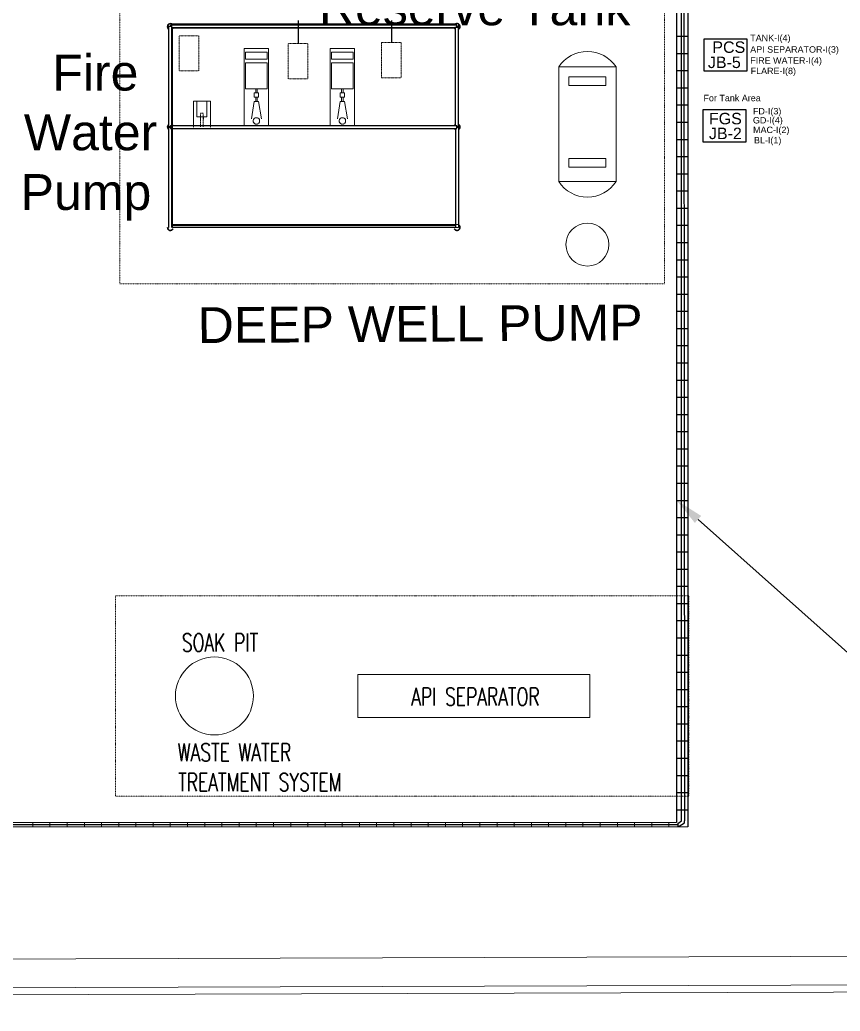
# Model space of a CAD drawing. Header units: inches. Extents: x 19 to 715735, y 34 to 210034.
# Drawn here: x 124883 to 153510, y 43892 to 78495 of the extents above; entities that cross this region are included whole.
import ezdxf
from ezdxf import colors
from ezdxf.entities.mleader import LeaderData, LeaderLine
from ezdxf.math import Vec2, Vec3

# ---------------------------------------------------------------- set-up
doc = ezdxf.new("R2010")
doc.units = ezdxf.units.IN
doc.header["$MEASUREMENT"] = 0
doc.linetypes.add('CABLEROUTEALL-EMBED 1_DWG$0$HIDDEN2', pattern=[0.1875, 0.125, -0.0625])
doc.linetypes.add('DIVIDE2', pattern=[0.625, 0.25, -0.125, 0, -0.125, 0, -0.125])
for name, color, linetype in [('CABLE TRAY INSTRUMENTATION', 7, 'Continuous'), ('CABLEROUTEALL-EMBED 1_DWG$0$DwgTemplate', 7, 'Continuous'), ('cables', 7, 'Continuous'), ('Junction Boxes', 1, 'Continuous')]:
    doc.layers.add(name, color=color, linetype=linetype)
for name, color, linetype, lineweight in [('Cable Tray Instruments', 7, 'Continuous', 13), ('CABLETRAYLAYOUT-EMBED 2_DWG$0$DwgTemplate', 7, 'Continuous', 9), ('Layout', 6, 'Continuous', 20), ('SKIDS', 3, 'Continuous', 30)]:
    doc.layers.add(name, color=color, linetype=linetype, lineweight=lineweight)
doc.styles.add('CJP_坐标', font='txt_qlt.shx', dxfattribs={"width": 0.7, "height": 1.25, "bigfont": 'hztxt.shx'})
doc.styles.get("Standard").update_dxf_attribs({"font": 'arial.ttf'})

msp = doc.modelspace()

# ---------------------------------------------------------------- linework, layer by layer
at = {"layer": 'CABLE TRAY INSTRUMENTATION', "color": 6}
for p, q in [((147802, 100281), (147802, 50481)), ((148192, 96617), (148192, 50331)), ((147802, 77923), (148192, 77923)), ((147802, 77923), (148192, 77923)), ((147802, 77323), (148192, 77323)), ((147802, 77323), (148192, 77323)), ((147802, 77323), (148192, 77323)), ((147802, 76723), (148192, 76723)), ((147802, 76723), (148192, 76723)), ((147802, 76123), (148192, 76123)), ((147802, 76123), (148192, 76123)), ((147802, 75523), (148192, 75523)), ((147802, 75523), (148192, 75523)), ((147802, 74923), (148192, 74923)), ((147802, 74923), (148192, 74923)), ((147802, 74923), (148192, 74923)), ((147802, 74323), (148192, 74323)), ((147802, 74323), (148192, 74323)), ((147802, 73723), (148192, 73723)), ((147802, 73723), (148192, 73723)), ((147802, 73123), (148192, 73123)), ((147802, 73123), (148192, 73123)), ((147802, 72523), (148192, 72523)), ((147802, 72523), (148192, 72523)), ((147802, 72523), (148192, 72523)), ((147802, 71923), (148192, 71923)), ((147802, 71923), (148192, 71923)), ((147802, 71323), (148192, 71323)), ((147802, 71323), (148192, 71323)), ((147802, 70723), (148192, 70723)), ((147802, 70723), (148192, 70723)), ((147802, 70123), (148192, 70123)), ((147802, 70123), (148192, 70123)), ((147802, 70123), (148192, 70123)), ((147802, 69523), (148192, 69523)), ((147802, 69523), (148192, 69523)), ((147802, 68923), (148192, 68923)), ((147802, 68923), (148192, 68923)), ((147802, 68323), (148192, 68323)), ((147802, 68323), (148192, 68323)), ((147802, 67723), (148192, 67723)), ((147802, 67723), (148192, 67723)), ((147802, 67723), (148192, 67723)), ((147802, 67123), (148192, 67123)), ((147802, 67123), (148192, 67123)), ((147802, 66523), (148192, 66523)), ((147802, 66523), (148192, 66523)), ((147802, 65923), (148192, 65923)), ((147802, 65923), (148192, 65923)), ((147802, 65323), (148192, 65323)), ((147802, 65323), (148192, 65323)), ((147802, 65323), (148192, 65323)), ((147802, 64723), (148192, 64723)), ((147802, 64723), (148192, 64723)), ((147802, 64123), (148192, 64123)), ((147802, 64123), (148192, 64123)), ((147802, 63523), (148192, 63523)), ((147802, 63523), (148192, 63523)), ((147802, 62923), (148192, 62923)), ((147802, 62923), (148192, 62923)), ((147802, 62923), (148192, 62923)), ((147802, 62323), (148192, 62323)), ((147802, 62323), (148192, 62323)), ((147802, 61723), (148192, 61723)), ((147802, 61723), (148192, 61723)), ((147802, 61123), (148192, 61123)), ((147802, 61123), (148192, 61123)), ((147802, 60523), (148192, 60523)), ((147802, 60523), (148192, 60523)), ((147802, 60523), (148192, 60523)), ((147802, 59923), (148192, 59923)), ((147802, 59923), (148192, 59923)), ((147802, 59323), (148192, 59323)), ((147802, 59323), (148192, 59323)), ((147802, 58723), (148192, 58723)), ((147802, 58723), (148192, 58723)), ((147802, 58123), (148192, 58123)), ((147802, 58123), (148192, 58123)), ((147802, 58123), (148192, 58123)), ((147802, 57523), (148192, 57523)), ((147802, 57523), (148192, 57523)), ((147802, 56923), (148192, 56923)), ((147802, 56923), (148192, 56923)), ((147802, 56323), (148192, 56323)), ((147802, 56323), (148192, 56323)), ((147802, 55723), (148192, 55723)), ((147802, 55723), (148192, 55723)), ((147802, 55723), (148192, 55723)), ((147802, 55123), (148192, 55123)), ((147802, 55123), (148192, 55123)), ((147802, 54523), (148192, 54523)), ((147802, 54523), (148192, 54523)), ((147802, 53923), (148192, 53923)), ((147802, 53923), (148192, 53923)), ((147802, 53323), (148192, 53323)), ((147802, 53323), (148192, 53323)), ((147802, 53323), (148192, 53323)), ((147802, 52723), (148192, 52723)), ((147802, 52723), (148192, 52723)), ((147802, 52123), (148192, 52123)), ((147802, 52123), (148192, 52123)), ((147802, 51523), (148192, 51523)), ((147802, 51523), (148192, 51523)), ((147802, 50923), (148192, 50923))]:
    msp.add_line(p, q, dxfattribs=at)
at = {"layer": 'Cable Tray Instruments', "color": 92}
for p, q in [((55135, 50481), (147801, 50481)), ((55135, 50331), (148191, 50331)), ((125335, 50481), (125335, 50331)), ((125935, 50481), (125935, 50331)), ((126535, 50481), (126535, 50331)), ((127135, 50481), (127135, 50331)), ((127735, 50481), (127735, 50331)), ((127735, 50481), (127735, 50331)), ((128335, 50481), (128335, 50331)), ((128935, 50481), (128935, 50331)), ((129535, 50481), (129535, 50331)), ((130135, 50481), (130135, 50331)), ((130735, 50481), (130735, 50331)), ((131335, 50481), (131335, 50331)), ((131935, 50481), (131935, 50331)), ((132535, 50481), (132535, 50331)), ((133135, 50481), (133135, 50331)), ((133735, 50481), (133735, 50331)), ((133735, 50481), (133735, 50331)), ((134335, 50481), (134335, 50331)), ((134935, 50481), (134935, 50331)), ((135535, 50481), (135535, 50331)), ((136135, 50481), (136135, 50331)), ((136735, 50481), (136735, 50331)), ((137335, 50481), (137335, 50331)), ((137935, 50481), (137935, 50331)), ((138535, 50481), (138535, 50331)), ((139135, 50481), (139135, 50331)), ((139735, 50481), (139735, 50331)), ((139735, 50481), (139735, 50331)), ((140335, 50481), (140335, 50331)), ((140935, 50481), (140935, 50331)), ((141535, 50481), (141535, 50331)), ((142135, 50481), (142135, 50331)), ((142735, 50481), (142735, 50331)), ((143335, 50481), (143335, 50331)), ((143935, 50481), (143935, 50331)), ((144535, 50481), (144535, 50331)), ((145135, 50481), (145135, 50331)), ((145735, 50481), (145735, 50331)), ((145735, 50481), (145735, 50331)), ((146335, 50481), (146335, 50331)), ((146935, 50481), (146935, 50331)), ((147535, 50481), (147535, 50331))]:
    msp.add_line(p, q, dxfattribs=at)
at = {"layer": 'CABLEROUTEALL-EMBED 1_DWG$0$DwgTemplate', "color": 1, "linetype": 'Continuous', "lineweight": 25}
for p, q in [((134592, 78468), (134592, 77669)), ((137848, 78468), (137848, 77706))]:
    msp.add_line(p, q, dxfattribs=at)
at = {"layer": 'CABLEROUTEALL-EMBED 1_DWG$0$DwgTemplate', "color": 7, "linetype": 'CABLEROUTEALL-EMBED 1_DWG$0$HIDDEN2', "lineweight": 5}
for p, q in [((132713, 74791), (132713, 77491)), ((132713, 77491), (132713, 74791)), ((132713, 77491), (133563, 77491)), ((132713, 77491), (133563, 77491)), ((132763, 77372), (133513, 77372)), ((132763, 77372), (133513, 77372)), ((132763, 77122), (132763, 77372)), ((132763, 77372), (132763, 77122)), ((133513, 77372), (133513, 77122)), ((133513, 77372), (133513, 77122)), ((133563, 77491), (133563, 74791)), ((133563, 77491), (133563, 74791)), ((135713, 77491), (136563, 77491)), ((135713, 77491), (136563, 77491)), ((135713, 74791), (135713, 77491)), ((135713, 77491), (135713, 74791)), ((135763, 77122), (135763, 77372)), ((135763, 77372), (135763, 77122)), ((135763, 77372), (136513, 77372)), ((135763, 77372), (136513, 77372)), ((136513, 77372), (136513, 77122)), ((136513, 77372), (136513, 77122)), ((136563, 77491), (136563, 74791)), ((136563, 77491), (136563, 74791)), ((133513, 77122), (132763, 77122)), ((133513, 77122), (132763, 77122)), ((132763, 76091), (132763, 76991)), ((132763, 76991), (132763, 76091)), ((132763, 76991), (133513, 76991)), ((132763, 76991), (133513, 76991)), ((133513, 76991), (133513, 76091)), ((133513, 76991), (133513, 76091)), ((136513, 77122), (135763, 77122)), ((136513, 77122), (135763, 77122)), ((135763, 76991), (136513, 76991)), ((135763, 76991), (136513, 76991)), ((135763, 76091), (135763, 76991)), ((135763, 76991), (135763, 76091)), ((136513, 76991), (136513, 76091)), ((136513, 76991), (136513, 76091)), ((133513, 76091), (132763, 76091)), ((133513, 76091), (132763, 76091)), ((133063, 75941), (133213, 75941)), ((133063, 75941), (133213, 75941)), ((133213, 75791), (133063, 75791)), ((133063, 75791), (133213, 75791)), ((133163, 76091), (133113, 76091)), ((133163, 76091), (133113, 76091)), ((133113, 75941), (133163, 75941)), ((133163, 75941), (133113, 75941)), ((133163, 75791), (133113, 75791)), ((133163, 75791), (133113, 75791)), ((136513, 76091), (135763, 76091)), ((136513, 76091), (135763, 76091)), ((136063, 75941), (136213, 75941)), ((136063, 75941), (136213, 75941)), ((136213, 75791), (136063, 75791)), ((136063, 75791), (136213, 75791)), ((136163, 76091), (136113, 76091)), ((136163, 76091), (136113, 76091)), ((136113, 75941), (136163, 75941)), ((136163, 75941), (136113, 75941)), ((136163, 75791), (136113, 75791)), ((136163, 75791), (136113, 75791)), ((130938, 75659), (131538, 75659)), ((131538, 75659), (130938, 75659)), ((130938, 74739), (130938, 75659)), ((130938, 75659), (130938, 74739)), ((131413, 75659), (131063, 75659)), ((131413, 75659), (131063, 75659)), ((131413, 75659), (131063, 75659)), ((131413, 75659), (131063, 75659)), ((131538, 75659), (131538, 74739)), ((131538, 74739), (131538, 75659)), ((133063, 75641), (133213, 75641)), ((133213, 75641), (133063, 75641)), ((133113, 75641), (133163, 75641)), ((133163, 75641), (133113, 75641)), ((136063, 75641), (136213, 75641)), ((136213, 75641), (136063, 75641)), ((136113, 75641), (136163, 75641)), ((136163, 75641), (136113, 75641)), ((131063, 75109), (131413, 75109)), ((131413, 75109), (131063, 75109)), ((131188, 75109), (131288, 75109)), ((131188, 75109), (131288, 75109)), ((131193, 75240), (131282, 75240)), ((131282, 75240), (131193, 75240)), ((131193, 75240), (131193, 74763)), ((131193, 75240), (131282, 75240)), ((131282, 75240), (131193, 75240)), ((131193, 75240), (131193, 74763)), ((131282, 75240), (131282, 74763)), ((131282, 75240), (131282, 74763))]:
    msp.add_line(p, q, dxfattribs=at)
at = {"layer": 'CABLEROUTEALL-EMBED 1_DWG$0$DwgTemplate', "color": 7, "linetype": 'Continuous', "lineweight": 5}
for p, q in [((133563, 77491), (132713, 77491)), ((133563, 77491), (132713, 77491)), ((132713, 77491), (132713, 74806)), ((132713, 77491), (132713, 74806)), ((133513, 77372), (132763, 77372)), ((133513, 77372), (132763, 77372)), ((132763, 77372), (132763, 77122)), ((132763, 77372), (132763, 77122)), ((133513, 77122), (133513, 77372)), ((133513, 77372), (133513, 77122)), ((133563, 74806), (133563, 77491)), ((133563, 77491), (133563, 74806)), ((135713, 77491), (135713, 74806)), ((135713, 77491), (135713, 74806)), ((136563, 77491), (135713, 77491)), ((136563, 77491), (135713, 77491)), ((136513, 77372), (135763, 77372)), ((136513, 77372), (135763, 77372)), ((135763, 77372), (135763, 77122)), ((135763, 77372), (135763, 77122)), ((136513, 77122), (136513, 77372)), ((136513, 77372), (136513, 77122)), ((136563, 74806), (136563, 77491)), ((136563, 77491), (136563, 74806)), ((132763, 77122), (133513, 77122)), ((132763, 77122), (133513, 77122)), ((133513, 76991), (132763, 76991)), ((133513, 76991), (132763, 76991)), ((132763, 76991), (132763, 76091)), ((132763, 76991), (132763, 76091)), ((133513, 76091), (133513, 76991)), ((133513, 76991), (133513, 76091)), ((135763, 77122), (136513, 77122)), ((135763, 77122), (136513, 77122)), ((136513, 76991), (135763, 76991)), ((136513, 76991), (135763, 76991)), ((135763, 76991), (135763, 76091)), ((135763, 76991), (135763, 76091)), ((136513, 76091), (136513, 76991)), ((136513, 76991), (136513, 76091)), ((132763, 76091), (133513, 76091)), ((132763, 76091), (133513, 76091)), ((133213, 75941), (133063, 75941)), ((133213, 75941), (133063, 75941)), ((133063, 75941), (133063, 75791)), ((133063, 75791), (133213, 75791)), ((133213, 75791), (133063, 75791)), ((133113, 76091), (133113, 75941)), ((133113, 75791), (133113, 75641)), ((133163, 76091), (133163, 75941)), ((133163, 75791), (133163, 75641)), ((133213, 75941), (133213, 75791)), ((135763, 76091), (136513, 76091)), ((135763, 76091), (136513, 76091)), ((136213, 75941), (136063, 75941)), ((136213, 75941), (136063, 75941)), ((136063, 75941), (136063, 75791)), ((136063, 75791), (136213, 75791)), ((136213, 75791), (136063, 75791)), ((136113, 76091), (136113, 75941)), ((136113, 75791), (136113, 75641)), ((136163, 76091), (136163, 75941)), ((136163, 75791), (136163, 75641)), ((136213, 75941), (136213, 75791)), ((131063, 75659), (130938, 75659)), ((131063, 75659), (130938, 75659)), ((130938, 75659), (130938, 74806)), ((130938, 74806), (130938, 75659)), ((131063, 75659), (131413, 75659)), ((131063, 75659), (131413, 75659)), ((131063, 75659), (131063, 75109)), ((131538, 75659), (131413, 75659)), ((131538, 75659), (131413, 75659)), ((131413, 75659), (131413, 75109)), ((131538, 74806), (131538, 75659)), ((131538, 75659), (131538, 74806)), ((133063, 75641), (132963, 75041)), ((133213, 75641), (133063, 75641)), ((133063, 75641), (133138, 75641)), ((133138, 75641), (133213, 75641)), ((133213, 75641), (133313, 75041)), ((136063, 75641), (135963, 75041)), ((136213, 75641), (136063, 75641)), ((136063, 75641), (136138, 75641)), ((136138, 75641), (136213, 75641)), ((136213, 75641), (136313, 75041)), ((131413, 75109), (131063, 75109)), ((131063, 75109), (131413, 75109)), ((131188, 75109), (131188, 75023)), ((131288, 75109), (131288, 75023))]:
    msp.add_line(p, q, dxfattribs=at)
at = {"layer": 'CABLEROUTEALL-EMBED 1_DWG$0$DwgTemplate', "color": 7, "linetype": 'CABLEROUTEALL-EMBED 1_DWG$0$HIDDEN2', "lineweight": 5}
for points in [[(131126, 76713), (131126, 77942), (130443, 77942), (130443, 76713)], [(134934, 76439), (134934, 77669), (134251, 77669), (134251, 76439)], [(138190, 76476), (138190, 77706), (137507, 77706), (137507, 76476)]]:
    msp.add_lwpolyline(points, close=True, dxfattribs=at)
for centre in [(133138, 74966), (133138, 74966), (136138, 74966), (136138, 74966)]:
    msp.add_circle(centre, 114, dxfattribs=at)
at = {"layer": 'CABLEROUTEALL-EMBED 1_DWG$0$DwgTemplate', "color": 7, "linetype": 'Continuous', "lineweight": 5}
for centre in [(133138, 74966), (133138, 74966), (136138, 74966), (136138, 74966)]:
    msp.add_circle(centre, 114, dxfattribs=at)
at = {"layer": 'cables'}
for p, q in [((147844, 50443), (147969, 50532)), ((148077, 50462), (148077, 50532)), ((147844, 50443), (147844, 50355)), ((147844, 50355), (147894, 50355)), ((147894, 50355), (148077, 50462))]:
    msp.add_line(p, q, dxfattribs=at)
msp.add_lwpolyline([(147969, 50532), (147969, 122303), (148025, 122303), (148077, 50532)], dxfattribs=at)
msp.add_lwpolyline([(55169, 50413), (147844, 50413), (147844, 50392), (55169, 50392)], close=True, dxfattribs=at)
at = {"layer": 'CABLETRAYLAYOUT-EMBED 2_DWG$0$DwgTemplate', "color": 252, "linetype": 'Continuous', "lineweight": 25}
for p, q in [((130086, 74759), (130086, 78259)), ((130138, 78259), (130086, 78259)), ((140138, 78306), (130138, 78306)), ((130138, 78306), (130138, 78256)), ((130189, 74806), (130189, 78256)), ((140086, 74806), (140086, 78256)), ((140138, 78256), (140138, 78306)), ((140189, 78259), (140138, 78259)), ((140189, 74759), (140189, 78259)), ((140086, 78202), (130189, 78202)), ((130086, 74759), (130138, 74759)), ((130086, 74758), (130086, 74759)), ((130134, 74758), (130086, 74758)), ((130086, 74754), (130086, 74758)), ((130086, 74750), (130086, 74754)), ((130086, 71250), (130086, 74750)), ((130086, 74750), (130086, 74750)), ((130086, 74750), (130134, 74750)), ((130138, 74750), (130086, 74750)), ((130134, 74754), (130134, 74758)), ((130134, 74750), (130134, 74754)), ((130138, 74806), (140138, 74806)), ((130138, 74806), (130138, 74702)), ((140138, 74702), (140138, 74806)), ((140138, 74759), (140189, 74759)), ((140189, 74750), (140138, 74750)), ((140189, 74758), (140141, 74758)), ((140141, 74758), (140141, 74754)), ((140141, 74754), (140141, 74750)), ((140141, 74750), (140189, 74750)), ((140189, 74759), (140189, 74758)), ((140189, 74758), (140189, 74754)), ((140189, 74750), (140189, 74754)), ((140189, 74750), (140189, 74750)), ((140189, 74750), (140189, 71250)), ((130138, 74702), (140138, 74702)), ((130189, 71252), (130189, 74702)), ((140086, 74702), (140086, 71252)), ((140086, 71306), (130189, 71306))]:
    msp.add_line(p, q, dxfattribs=at)
for centre, radius, start, end in [((130138, 78254), 110, 28.0636, 180), ((130138, 78254), 110, 180, 241.9364), ((130138, 78254), 101, 30.5566, 180), ((130138, 78254), 101, 180, 239.4434), ((140138, 78254), 110, 298.0636, 151.9364), ((140138, 78254), 101, 300.5566, 149.4434), ((130138, 78254), 101, 300.5566, 329.4434), ((130138, 78254), 110, 298.0636, 331.9364), ((140138, 78254), 110, 208.0636, 241.9364), ((140138, 78254), 101, 210.5566, 239.4434), ((130138, 74754), 110, 118.0636, 180), ((130138, 74754), 110, 180, 241.9364), ((130138, 74754), 101, 120.5566, 180), ((130138, 74754), 101, 180, 239.4434), ((130138, 74754), 110, 28.0636, 61.9364), ((130138, 74754), 101, 30.5566, 59.4434), ((140138, 74754), 110, 118.0636, 151.9364), ((140138, 74754), 101, 120.5566, 149.4434), ((140138, 74754), 110, 298.0636, 61.9364), ((140138, 74754), 101, 300.5566, 59.4434), ((130138, 74754), 101, 300.5566, 329.4434), ((130138, 74754), 110, 298.0636, 331.9364), ((140138, 74754), 110, 208.0636, 241.9364), ((140138, 74754), 101, 210.5566, 239.4434), ((130138, 71254), 110, 28.0636, 61.9364), ((130138, 71254), 101, 30.5566, 59.4434), ((140138, 71254), 110, 118.0636, 151.9364), ((140138, 71254), 110, 208.0636, 61.9364), ((140138, 71254), 101, 120.5566, 149.4434), ((140138, 71254), 101, 210.5566, 59.4434), ((130138, 71254), 110, 180, 331.9364), ((130138, 71254), 101, 180, 329.4434)]:
    msp.add_arc(centre, radius, start, end, dxfattribs=at)
at = {"layer": 'Junction Boxes'}
for points in [[(148763, 76700), (148763, 77835), (150258, 77835), (150258, 76700)], [(148729, 74224), (148729, 75360), (150223, 75360), (150223, 74224)]]:
    msp.add_lwpolyline(points, close=True, dxfattribs=at)
at = {"layer": 'Layout', "color": 252, "linetype": 'DIVIDE2', "ltscale": 10}
for p, q in [((128375, 100281), (128375, 69281)), ((147375, 100281), (147375, 69281)), ((147375, 69281), (128375, 69281)), ((128224, 58392), (128224, 51392)), ((128224, 58392), (148224, 58392)), ((128224, 58392), (128224, 51392)), ((128224, 58392), (148224, 58392)), ((148224, 51392), (148224, 58392)), ((148224, 51392), (148224, 58392)), ((128224, 51392), (148224, 51392)), ((128224, 51392), (148224, 51392))]:
    msp.add_line(p, q, dxfattribs=at)
at = {"layer": 'Layout', "color": 252}
for p, q in [((130189, 71351), (130189, 78351)), ((130189, 78351), (140189, 78351)), ((140189, 78351), (140189, 71351)), ((143689, 76851), (145689, 76851)), ((143689, 72851), (143689, 76851)), ((145689, 76851), (145689, 72851)), ((144041, 76503), (145337, 76503)), ((144041, 76198), (144041, 76503)), ((145337, 76503), (145337, 76198)), ((145337, 76198), (144041, 76198)), ((144041, 73656), (145337, 73656)), ((144041, 73351), (144041, 73656)), ((145337, 73656), (145337, 73351)), ((145337, 73351), (144041, 73351)), ((145689, 72851), (143689, 72851)), ((140189, 71351), (130189, 71351)), ((136674, 55645), (144774, 55645)), ((136674, 54145), (136674, 55645)), ((144774, 55645), (144774, 54145)), ((144774, 54145), (136674, 54145))]:
    msp.add_line(p, q, dxfattribs=at)
at = {"layer": 'Layout', "color": 9, "lineweight": 20}
msp.add_lwpolyline([(17654, 87516), (12137, 174090), (129957, 174076), (172948, 174248), (205943, 174090), (207358, 184356), (225230, 179453), (223052, 121365), (222709, 109024), (222399, 102907), (222084, 91053), (221256, 59990), (220849, 44580), (205259, 44723), (116136, 44438), (85604, 44710), (51853, 45181), (9674, 43892), (18775, 67397)], close=True, dxfattribs=at)
msp.add_lwpolyline([(17904, 87531), (12403, 173840), (129958, 173826), (172948, 173998), (206161, 173839), (207567, 184039), (224973, 179265), (222802, 121373), (222459, 109034), (222150, 102916), (221834, 91060), (221006, 59997), (220605, 44832), (205260, 44973), (116137, 44688), (85606, 44960), (51851, 45431), (10043, 44154), (19027, 67357), (17904, 87531)], dxfattribs=at)
msp.add_lwpolyline([(18902, 87591), (13469, 172840), (129960, 172826), (172948, 172998), (207032, 172835), (208402, 182773), (223944, 178510), (221802, 121405), (221460, 109073), (221150, 102955), (220834, 91086), (220007, 60024, 0.00005), (220007, 60024), (219632, 45841), (205263, 45973), (116140, 45688), (85618, 45960), (51843, 46431), (11520, 45199), (20038, 67197)], format="xyb", close=True, dxfattribs=at)
at = {"layer": 'Layout', "color": 9}
msp.add_lwpolyline([(18902, 87591), (13469, 172840), (129960, 172826), (172948, 172998), (207032, 172835), (208402, 182773), (223944, 178510), (221802, 121405), (221460, 109073), (221150, 102955), (220834, 91086), (220007, 60024, 0.00005), (220007, 60024), (219632, 45841), (205263, 45973), (116140, 45688), (85618, 45960), (51843, 46431), (11520, 45199), (20038, 67197)], format="xyb", close=True, dxfattribs=at)
at = {"layer": 'Layout', "color": 252}
msp.add_lwpolyline([(130216, 71250), (130216, 78231), (140189, 78231), (140189, 71250)], close=True, dxfattribs=at)
for centre, radius in [((144689, 70651), 750), ((131674, 54895), 1360)]:
    msp.add_circle(centre, radius, dxfattribs=at)
for centre, start, end in [((144689, 76200), 33.0432, 146.9568), ((144689, 73501), 213.0432, 326.9568)]:
    msp.add_arc(centre, 1193, start, end, dxfattribs=at)

# ---------------------------------------------------------------- texts
msp.add_text('Reserve Tank', height=1250, dxfattribs=at).set_placement((135318, 78306))
at = {"layer": 'Layout', "color": 0}
for s, p in [('  Fire', (125045, 76027)), ('Water', (125024, 73944)), ('Pump', (124910, 71860))]:
    msp.add_text(s, height=1250, rotation=360, dxfattribs=at).set_placement(p)
at = {"layer": 'Layout', "color": 252}
msp.add_text('DEEP WELL PUMP', height=1250, rotation=0.3605, dxfattribs=at).set_placement((131094, 67212))
at = {"layer": 'Layout', "color": 252, "linetype": 'DIVIDE2', "ltscale": 10, "style": 'CJP_坐标', "width": 0.7}
msp.add_text('SOAK PIT', height=625, dxfattribs=at).set_placement((130539, 56445))
at = {"layer": 'Layout', "color": 252, "style": 'CJP_坐标', "width": 0.7}
for s, p in [('API SEPARATOR', (138541, 54556)), ('WASTE WATER', (130396, 52616)), ('TREATMENT SYSTEM', (130411, 51575))]:
    msp.add_text(s, height=625, dxfattribs=at).set_placement(p)
at = {"layer": 'Layout', "char_height": 400, "attachment_point": 1}
for s, insert in [('PCS', (149049, 77741)), ('JB-5', (148893, 77212)), ('FGS', (148929, 75248)), ('JB-2', (148929, 74731))]:
    msp.add_mtext(s, dxfattribs=dict(at, insert=insert))
at = {"layer": 'SKIDS'}
for s, p in [('TANK-I(4)', (150370, 77750)), ('API SEPARATOR-I(3)', (150370, 77349)), ('FIRE WATER-I(4)', (150370, 76962)), ('FLARE-I(8)', (150385, 76599)), ('For Tank Area', (148738, 75653)), ('GD-I(4)', (150465, 74878)), ('FD-I(3)', (150466, 75193)), ('MAC-I(2)', (150470, 74542)), ('BL-I(1)', (150501, 74179))]:
    msp.add_text(s, height=224, rotation=0, dxfattribs=at).set_placement(p)

# ---------------------------------------------------------------- leaders
ml = msp.add_multileader_mtext('Standard')
ml.set_content('SEE TABLE 4', color=256)
ml.set_leader_properties()
ml.build(insert=Vec2(0, 0))
ml.multileader.update_dxf_attribs({"has_dogleg": 0, "dogleg_length": 0.36, "arrow_head_size": 1000})
ctx = ml.context
ctx.base_point, ctx.char_height, ctx.arrow_head_size, ctx.landing_gap_size, ctx.plane_origin = Vec3(155480, 54880), 1000, 1000, 0.09, Vec3(147802, 61723)
notes = []
notes.append((ctx, [(1, (1, 1, 0), (155480, 54880), (1, 0), 0.36, [(0, [(147802, 61723)], 0, [])])]))
ctx.mtext.insert, ctx.mtext.flow_direction = Vec3(155480, 55389), 5
for ctx, leaders in notes:
    for number, flags, end, landing, length, lines in leaders:
        leader = LeaderData()
        leader.index, (leader.has_last_leader_line, leader.has_dogleg_vector, leader.attachment_direction) = number, flags
        leader.last_leader_point, leader.dogleg_vector, leader.dogleg_length = Vec3(end), Vec3(landing), length
        for number, points, colour, breaks in lines:
            line = LeaderLine()
            line.index, line.vertices, line.color, line.breaks = number, Vec3.list(points), colors.encode_raw_color(colour), breaks
            leader.lines.append(line)
        ctx.leaders.append(leader)

doc.saveas('drawing.dxf')
